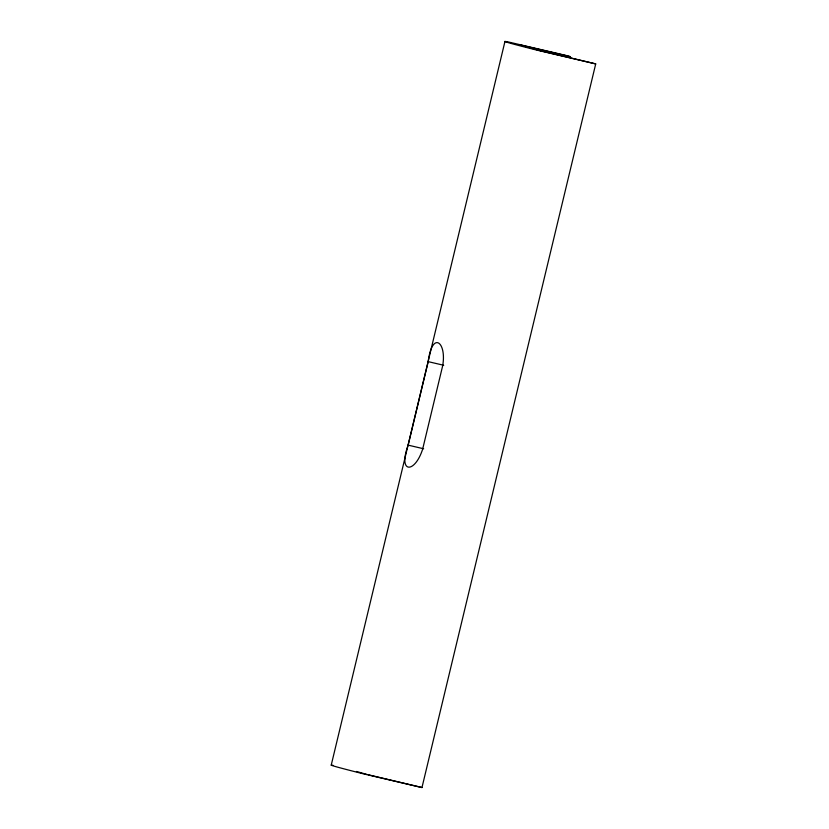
<?xml version="1.0" encoding="UTF-8"?>
<svg xmlns="http://www.w3.org/2000/svg" width="829" height="829" viewBox="0 0 829 829"><rect width="100%" height="100%" fill="white"/><g stroke="black" fill="none" stroke-linecap="round" stroke-linejoin="round"><path stroke-width="1.24" d="M408.158 445.142C397.713 473.473 414.573 474.033 422.624 449.266L442.676 365.765C446.893 341.869 432.178 330.398 428.199 361.641L408.158 445.142L423.65 448.769M331.227 765.126L504.954 41.481M332.978 765.302A71.563 1.119 13.5 0 0 363.071 773.747L421.971 787.55L595.719 63.906L540.777 50.838L519.545 44.787L570.456 56.693L565.533 55.315L507.856 41.854A71.563 1.119 13.5 0 0 536.798 50.103L595.699 63.906M428.199 361.641L443.691 365.268M368.283 774.773L421.982 787.54M356.429 771.457L367.04 774.483"/></g></svg>
